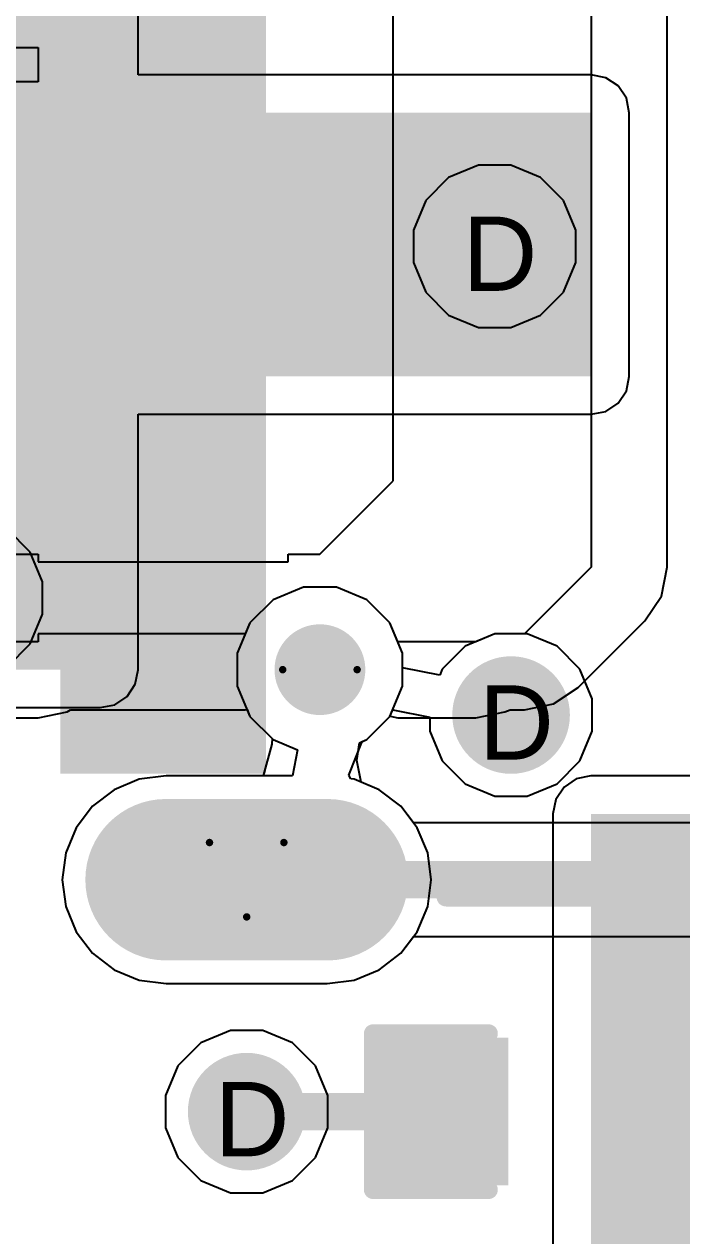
# Model space of a CAD drawing. Header units: inches. Extents: x 0 to 5032, y 0 to 5323.
# Drawn here: x 193.11 to 197.6, y 48.56 to 56.83 of the extents above; entities that cross this region are included whole.
import ezdxf

# ---------------------------------------------------------------- set-up
doc = ezdxf.new("R2010")
doc.units = ezdxf.units.IN
for name, color, linetype in [('Bottom Layer', 5, 'Continuous'), ('Bottom Solder', 6, 'Continuous'), ('Drill Drawing', 1, 'Continuous'), ('Layer 1', 16, 'Continuous'), ('Layer 2', 76, 'Continuous'), ('Multi-Layer', 9, 'Continuous'), ('Pad Holes', 156, 'Continuous'), ('Top Layer', 1, 'Continuous'), ('Top Overlay', 2, 'Continuous'), ('Top Paste', 8, 'Continuous'), ('Top Solder', 216, 'Continuous'), ('Via Holes', 16, 'Continuous')]:
    doc.layers.add(name, color=color, linetype=linetype)
doc.styles.add('Arial', font='', dxfattribs={"height": 0.2})
doc.styles.get('Arial').set_extended_font_data('Arial')

# ---------------------------------------------------------------- blocks, each defined once
blk = doc.blocks.new('C___0603_361')
at = {"layer": 'Top Layer'}
for points in [[(-0.381, 0.4445), (-0.381, -0.4445), (-1.143, -0.4445), (-1.143, 0.4445)], [(1.143, 0.4445), (1.143, -0.4445), (0.381, -0.4445), (0.381, 0.4445)]]:
    blk.add_hatch(color=1, dxfattribs=at).paths.add_polyline_path(points)
at = {"layer": 'Top Paste'}
for points in [[(-0.381, 0.4445), (-0.381, -0.4445), (-1.143, -0.4445), (-1.143, 0.4445)], [(1.143, 0.4445), (1.143, -0.4445), (0.381, -0.4445), (0.381, 0.4445)]]:
    blk.add_hatch(color=8, dxfattribs=at).paths.add_polyline_path(points)
at = {"layer": 'Top Solder'}
for points in [[(-0.321, 0.5045), (-0.321, -0.5045), (-1.203, -0.5045), (-1.203, 0.5045)], [(1.203, 0.5045), (1.203, -0.5045), (0.321, -0.5045), (0.321, 0.5045)]]:
    blk.add_hatch(color=216, dxfattribs=at).paths.add_polyline_path(points)
at = {"layer": 'Top Overlay'}
for points in [[(-1.2446, 0.5334, 0.127, 0.127, 0), (-0.4572, 0.5334, 0.127, 0.127, 0)], [(-1.2446, -0.5334, 0.127, 0.127, 0), (-1.2446, 0.5334, 0.127, 0.127, 0)], [(0.4572, 0.5334, 0.127, 0.127, 0), (1.2446, 0.5334, 0.127, 0.127, 0)], [(1.2446, -0.5334, 0.127, 0.127, 0), (1.2446, 0.5334, 0.127, 0.127, 0)], [(-1.2446, -0.5334, 0.127, 0.127, 0), (-0.4572, -0.5334, 0.127, 0.127, 0)], [(0.4572, -0.5334, 0.127, 0.127, 0), (1.2446, -0.5334, 0.127, 0.127, 0)]]:
    blk.add_lwpolyline(points, format="xyseb", dxfattribs=at)
for points in [[(-1.2764, 0.5334, 0.0635, 0.0635, 1), (-1.2128, 0.5334, 0.0635, 0.0635, 1)], [(-1.2764, 0.5334, 0.0635, 0.0635, 1), (-1.2128, 0.5334, 0.0635, 0.0635, 1)], [(-0.4889, 0.5334, 0.0635, 0.0635, 1), (-0.4254, 0.5334, 0.0635, 0.0635, 1)], [(0.4254, 0.5334, 0.0635, 0.0635, 1), (0.4889, 0.5334, 0.0635, 0.0635, 1)], [(1.2128, 0.5334, 0.0635, 0.0635, 1), (1.2764, 0.5334, 0.0635, 0.0635, 1)], [(1.2128, 0.5334, 0.0635, 0.0635, 1), (1.2764, 0.5334, 0.0635, 0.0635, 1)], [(-1.2764, -0.5334, 0.0635, 0.0635, 1), (-1.2128, -0.5334, 0.0635, 0.0635, 1)], [(-1.2764, -0.5334, 0.0635, 0.0635, 1), (-1.2128, -0.5334, 0.0635, 0.0635, 1)], [(-0.4889, -0.5334, 0.0635, 0.0635, 1), (-0.4254, -0.5334, 0.0635, 0.0635, 1)], [(0.4254, -0.5334, 0.0635, 0.0635, 1), (0.4889, -0.5334, 0.0635, 0.0635, 1)], [(1.2128, -0.5334, 0.0635, 0.0635, 1), (1.2764, -0.5334, 0.0635, 0.0635, 1)], [(1.2128, -0.5334, 0.0635, 0.0635, 1), (1.2764, -0.5334, 0.0635, 0.0635, 1)]]:
    blk.add_lwpolyline(points, format="xyseb", close=True, dxfattribs=at)
blk = doc.blocks.new('TYPE_C_31_M_12__436')
at = {"layer": 'Bottom Layer'}
h = blk.add_hatch(color=5, dxfattribs=at)
edge = h.paths.add_edge_path()
edge.add_arc((-4.325, 2.355), 0.45, 0, 180)
edge.add_line((-4.775, 2.355), (-4.775, 1.255))
edge.add_arc((-4.325, 1.255), 0.45, 180, 360)
edge.add_line((-3.875, 1.255), (-3.875, 2.355))
at = {"layer": 'Bottom Solder'}
h = blk.add_hatch(color=6, dxfattribs=at)
edge = h.paths.add_edge_path()
edge.add_arc((-4.325, 2.355), 0.5516, 0, 180)
edge.add_line((-4.8766, 2.355), (-4.8766, 1.255))
edge.add_arc((-4.325, 1.255), 0.5516, 180, 360)
edge.add_line((-3.7734, 1.255), (-3.7734, 2.355))
h = blk.add_hatch(color=6, dxfattribs=at)
edge = h.paths.add_edge_path()
edge.add_arc((-2.89, 1.305), 0.1016, 0, 360)
at = {"layer": 'Layer 1'}
h = blk.add_hatch(color=16, dxfattribs=at)
edge = h.paths.add_edge_path()
edge.add_arc((-4.325, 2.355), 0.45, 0, 180)
edge.add_line((-4.775, 2.355), (-4.775, 1.255))
edge.add_arc((-4.325, 1.255), 0.45, 180, 360)
edge.add_line((-3.875, 1.255), (-3.875, 2.355))
at = {"layer": 'Layer 2'}
h = blk.add_hatch(color=76, dxfattribs=at)
edge = h.paths.add_edge_path()
edge.add_arc((-4.325, 2.355), 0.45, 0, 180)
edge.add_line((-4.775, 2.355), (-4.775, 1.255))
edge.add_arc((-4.325, 1.255), 0.45, 180, 360)
edge.add_line((-3.875, 1.255), (-3.875, 2.355))
at = {"layer": 'Multi-Layer'}
h = blk.add_hatch(color=9, dxfattribs=at)
edge = h.paths.add_edge_path()
edge.add_arc((-4.325, 2.355), 0.45, 0, 180)
edge.add_line((-4.775, 2.355), (-4.775, 1.255))
edge.add_arc((-4.325, 1.255), 0.45, 180, 360)
edge.add_line((-3.875, 1.255), (-3.875, 2.355))
at = {"layer": 'Pad Holes'}
h = blk.add_hatch(color=7, dxfattribs=at)
edge = h.paths.add_edge_path()
edge.add_arc((-4.325, 1.255), 0.3, 180, 360)
edge.add_line((-4.025, 1.255), (-4.025, 2.355))
edge.add_arc((-4.325, 2.355), 0.3, 0, 180)
edge.add_line((-4.625, 2.355), (-4.625, 1.255))
h = blk.add_hatch(color=7, dxfattribs=at)
edge = h.paths.add_edge_path()
edge.add_arc((-2.89, 1.305), 0.31, 0, 360)
at = {"layer": 'Top Layer'}
for points in [[(-3.5, 2.975), (-2.9, 2.975), (-2.9, 1.775), (-3.5, 1.775)], [(-2.7, 2.975), (-2.1, 2.975), (-2.1, 1.775), (-2.7, 1.775)], [(-1.9, 2.975), (-1.6, 2.975), (-1.6, 1.775), (-1.9, 1.775)], [(-1.4, 2.975), (-1.1, 2.975), (-1.1, 1.775), (-1.4, 1.775)], [(-0.9, 2.975), (-0.6, 2.975), (-0.6, 1.775), (-0.9, 1.775)], [(-0.4, 2.975), (-0.1, 2.975), (-0.1, 1.775), (-0.4, 1.775)], [(0.4, 1.775), (0.1, 1.775), (0.1, 2.975), (0.4, 2.975)], [(0.9, 1.775), (0.6, 1.775), (0.6, 2.975), (0.9, 2.975)], [(1.4, 1.775), (1.1, 1.775), (1.1, 2.975), (1.4, 2.975)]]:
    blk.add_hatch(color=1, dxfattribs=at).paths.add_polyline_path(points)
h = blk.add_hatch(color=1, dxfattribs=at)
edge = h.paths.add_edge_path()
edge.add_arc((-4.325, 2.355), 0.45, 0, 180)
edge.add_line((-4.775, 2.355), (-4.775, 1.255))
edge.add_arc((-4.325, 1.255), 0.45, 180, 360)
edge.add_line((-3.875, 1.255), (-3.875, 2.355))
at = {"layer": 'Top Paste'}
for points in [[(-3.5, 2.975), (-2.9, 2.975), (-2.9, 1.775), (-3.5, 1.775)], [(-2.7, 2.975), (-2.1, 2.975), (-2.1, 1.775), (-2.7, 1.775)], [(-1.9, 2.975), (-1.6, 2.975), (-1.6, 1.775), (-1.9, 1.775)], [(-1.4, 2.975), (-1.1, 2.975), (-1.1, 1.775), (-1.4, 1.775)], [(-0.9, 2.975), (-0.6, 2.975), (-0.6, 1.775), (-0.9, 1.775)], [(-0.4, 2.975), (-0.1, 2.975), (-0.1, 1.775), (-0.4, 1.775)], [(0.4, 1.775), (0.1, 1.775), (0.1, 2.975), (0.4, 2.975)], [(0.9, 1.775), (0.6, 1.775), (0.6, 2.975), (0.9, 2.975)], [(1.4, 1.775), (1.1, 1.775), (1.1, 2.975), (1.4, 2.975)]]:
    blk.add_hatch(color=8, dxfattribs=at).paths.add_polyline_path(points)
at = {"layer": 'Top Solder'}
for points in [[(-3.6016, 3.0766), (-2.7984, 3.0766), (-2.7984, 1.6734), (-3.6016, 1.6734)], [(-2.8016, 3.0766), (-1.9984, 3.0766), (-1.9984, 1.6734), (-2.8016, 1.6734)], [(-2.0016, 3.0766), (-1.4984, 3.0766), (-1.4984, 1.6734), (-2.0016, 1.6734)], [(-1.5016, 3.0766), (-0.9984, 3.0766), (-0.9984, 1.6734), (-1.5016, 1.6734)], [(-1.0016, 3.0766), (-0.4984, 3.0766), (-0.4984, 1.6734), (-1.0016, 1.6734)], [(-0.5016, 3.0766), (0.0016, 3.0766), (0.0016, 1.6734), (-0.5016, 1.6734)], [(0.5016, 1.6734), (-0.0016, 1.6734), (-0.0016, 3.0766), (0.5016, 3.0766)], [(1.0016, 1.6734), (0.4984, 1.6734), (0.4984, 3.0766), (1.0016, 3.0766)], [(1.5016, 1.6734), (0.9984, 1.6734), (0.9984, 3.0766), (1.5016, 3.0766)], [(2.0016, 1.6734), (1.4984, 1.6734), (1.4984, 3.0766), (2.0016, 3.0766)]]:
    blk.add_hatch(color=216, dxfattribs=at).paths.add_polyline_path(points)
h = blk.add_hatch(color=216, dxfattribs=at)
edge = h.paths.add_edge_path()
edge.add_arc((-4.325, 2.355), 0.5516, 0, 180)
edge.add_line((-4.8766, 2.355), (-4.8766, 1.255))
edge.add_arc((-4.325, 1.255), 0.5516, 180, 360)
edge.add_line((-3.7734, 1.255), (-3.7734, 2.355))
h = blk.add_hatch(color=216, dxfattribs=at)
edge = h.paths.add_edge_path()
edge.add_arc((-2.89, 1.305), 0.1016, 0, 360)
at = {"layer": 'Top Overlay'}
blk.add_lwpolyline([(-4.4446, 0.4446, 0.127, 0.127, 0), (-4.4446, -1.181, 0.127, 0.127, 0)], format="xyseb", dxfattribs=at)
for points in [[(-4.4763, 0.4446, 0.0635, 0.0635, 1), (-4.4128, 0.4446, 0.0635, 0.0635, 1)], [(-4.4763, -1.181, 0.0635, 0.0635, 1), (-4.4128, -1.181, 0.0635, 0.0635, 1)]]:
    blk.add_lwpolyline(points, format="xyseb", close=True, dxfattribs=at)

msp = doc.modelspace()

# ---------------------------------------------------------------- hatches: boundary and pattern name
at = {"layer": 'Bottom Layer'}
for points in [[(193.6285, 52.4254), (193.6285, 58.2054), (192.3361, 58.2054), (192.3361, 52.4254)], [(196.9811, 54.429), (196.9811, 56.23), (192.3361, 56.23), (192.3361, 54.429)]]:
    msp.add_hatch(color=5, dxfattribs=at).paths.add_polyline_path(points)
h = msp.add_hatch(color=5, dxfattribs=at)
edge = h.paths.add_edge_path()
edge.add_arc((196.3207, 55.318), 0.3, 0, 360)
h = msp.add_hatch(color=5, dxfattribs=at)
edge = h.paths.add_edge_path()
edge.add_arc((196.4335, 52.1154), 0.3, 0, 360)
h = msp.add_hatch(color=5, dxfattribs=at)
edge = h.paths.add_edge_path()
edge.add_arc((194.6285, 49.4058), 0.3, 0, 360)
at = {"layer": 'Bottom Solder'}
h = msp.add_hatch(color=6, dxfattribs=at)
edge = h.paths.add_edge_path()
edge.add_arc((196.3207, 55.318), 0.4016, 0, 360)
h = msp.add_hatch(color=6, dxfattribs=at)
edge = h.paths.add_edge_path()
edge.add_arc((196.4335, 52.1154), 0.4016, 0, 360)
h = msp.add_hatch(color=6, dxfattribs=at)
edge = h.paths.add_edge_path()
edge.add_arc((194.6285, 49.4058), 0.4016, 0, 360)
at = {"layer": 'Layer 1'}
h = msp.add_hatch(color=16, dxfattribs=at)
edge = h.paths.add_edge_path()
edge.add_arc((196.3207, 55.318), 0.3, 0, 360)
h = msp.add_hatch(color=16, dxfattribs=at)
edge = h.paths.add_edge_path()
edge.add_arc((196.4335, 52.1154), 0.3, 0, 360)
h = msp.add_hatch(color=16, dxfattribs=at)
edge = h.paths.add_edge_path()
edge.add_arc((194.6285, 49.4058), 0.3, 0, 360)
at = {"layer": 'Layer 2'}
h = msp.add_hatch(color=76, dxfattribs=at)
edge = h.paths.add_edge_path()
edge.add_arc((196.3207, 55.318), 0.3, 0, 360)
h = msp.add_hatch(color=76, dxfattribs=at)
edge = h.paths.add_edge_path()
edge.add_arc((196.4335, 52.1154), 0.3, 0, 360)
h = msp.add_hatch(color=76, dxfattribs=at)
edge = h.paths.add_edge_path()
edge.add_arc((194.6285, 49.4058), 0.3, 0, 360)
at = {"layer": 'Top Layer'}
h = msp.add_hatch(color=1, dxfattribs=at)
edge = h.paths.add_edge_path()
edge.add_arc((196.3207, 55.318), 0.3, 0, 360)
for points in [[(194.6585, 52.6154), (194.6585, 53.2154), (192.3836, 53.2154), (192.3836, 52.6154)], [(196.978, 47.7675), (199.6585, 47.7675), (199.6585, 51.4404), (196.978, 51.4404)]]:
    msp.add_hatch(color=1, dxfattribs=at).paths.add_polyline_path(points)
h = msp.add_hatch(color=1, dxfattribs=at)
edge = h.paths.add_edge_path()
edge.add_arc((196.4335, 52.1154), 0.3, 0, 360)
h = msp.add_hatch(color=1, dxfattribs=at)
edge = h.paths.add_edge_path()
edge.add_arc((194.6285, 49.4058), 0.3, 0, 360)
at = {"layer": 'Top Solder'}
h = msp.add_hatch(color=216, dxfattribs=at)
edge = h.paths.add_edge_path()
edge.add_arc((196.3207, 55.318), 0.4016, 0, 360)
h = msp.add_hatch(color=216, dxfattribs=at)
edge = h.paths.add_edge_path()
edge.add_arc((196.4335, 52.1154), 0.4016, 0, 360)
h = msp.add_hatch(color=216, dxfattribs=at)
edge = h.paths.add_edge_path()
edge.add_arc((194.6285, 49.4058), 0.4016, 0, 360)
at = {"layer": 'Via Holes'}
h = msp.add_hatch(color=7, dxfattribs=at)
edge = h.paths.add_edge_path()
edge.add_arc((196.3207, 55.318), 0.15, 0, 360)
h = msp.add_hatch(color=7, dxfattribs=at)
edge = h.paths.add_edge_path()
edge.add_arc((196.4335, 52.1154), 0.15, 0, 360)
h = msp.add_hatch(color=7, dxfattribs=at)
edge = h.paths.add_edge_path()
edge.add_arc((194.6285, 49.4058), 0.15, 0, 360)

# ---------------------------------------------------------------- linework, layer by layer
at = {"layer": 'Bottom Layer'}
for p, q in [((193.8875, 56.489), (193.8875, 58.2054)), ((196.9811, 56.489), (193.8875, 56.489)), ((197.0802, 56.4693), (196.9811, 56.489)), ((197.1642, 56.4131), (197.0802, 56.4693)), ((197.2204, 56.3291), (197.1642, 56.4131)), ((197.2401, 56.23), (197.2204, 56.3291)), ((197.2401, 54.429), (197.2401, 56.23)), ((197.2204, 54.3299), (197.2401, 54.429)), ((197.1642, 54.2459), (197.2204, 54.3299)), ((197.0802, 54.1897), (197.1642, 54.2459)), ((193.8875, 52.4254), (193.8875, 54.17)), ((193.8875, 54.17), (196.9811, 54.17)), ((196.9811, 54.17), (197.0802, 54.1897)), ((195.0163, 52.9894), (194.809, 52.9035)), ((195.2407, 52.9894), (195.0163, 52.9894)), ((195.448, 52.9035), (195.2407, 52.9894)), ((194.809, 52.9035), (194.6504, 52.7449)), ((195.6066, 52.7449), (195.448, 52.9035)), ((194.6504, 52.7449), (194.5645, 52.5376)), ((195.6925, 52.5376), (195.6066, 52.7449)), ((194.5645, 52.5376), (194.5645, 52.3132)), ((195.6925, 52.3132), (195.6925, 52.5376)), ((193.8678, 52.3263), (193.8875, 52.4254)), ((193.8116, 52.2423), (193.8678, 52.3263)), ((194.5645, 52.3132), (194.6504, 52.1059)), ((195.6066, 52.1059), (195.6925, 52.3132)), ((193.7276, 52.1861), (193.8116, 52.2423)), ((192.3361, 52.1664), (193.6285, 52.1664)), ((193.6285, 52.1664), (193.7276, 52.1861)), ((194.6504, 52.1059), (194.809, 51.9473)), ((195.448, 51.9473), (195.6066, 52.1059)), ((194.809, 51.9473), (194.9756, 51.8783)), ((195.3268, 51.7049), (195.4174, 51.9346)), ((195.4174, 51.9346), (195.448, 51.9473)), ((194.9756, 51.8783), (194.9402, 51.7005)), ((193.8947, 51.6763), (193.7235, 51.6053)), ((194.0785, 51.7005), (193.8947, 51.6763)), ((194.9402, 51.7005), (194.0785, 51.7005)), ((195.3384, 51.6794), (195.3268, 51.7049)), ((195.3623, 51.6763), (195.3384, 51.6794)), ((195.5335, 51.6053), (195.3623, 51.6763)), ((193.7235, 51.6053), (193.5764, 51.4925)), ((195.6806, 51.4925), (195.5335, 51.6053)), ((193.5764, 51.4925), (193.4636, 51.3454)), ((195.7678, 51.3789), (195.6806, 51.4925)), ((193.4636, 51.3454), (193.3926, 51.1742)), ((197.8192, 51.3789), (195.7678, 51.3789)), ((193.3926, 51.1742), (193.3684, 50.9904)), ((193.3684, 50.9904), (193.3926, 50.8066)), ((193.3926, 50.8066), (193.4636, 50.6354)), ((193.4636, 50.6354), (193.5764, 50.4883)), ((195.6806, 50.4883), (195.7678, 50.6019)), ((195.7678, 50.6019), (197.8192, 50.6019)), ((193.5764, 50.4883), (193.7235, 50.3755)), ((195.5335, 50.3755), (195.6806, 50.4883)), ((193.7235, 50.3755), (193.8947, 50.3045)), ((195.3623, 50.3045), (195.5335, 50.3755)), ((193.8947, 50.3045), (194.0785, 50.2803)), ((194.0785, 50.2803), (195.1785, 50.2803)), ((195.1785, 50.2803), (195.3623, 50.3045))]:
    msp.add_line(p, q, dxfattribs=at)
msp.add_lwpolyline([(194.6285, 50.9904, 0.254, 0.254, 0), (198.8085, 50.9904, 0.254, 0.254, 0)], format="xyseb", dxfattribs=at)
msp.add_lwpolyline([(194.565, 50.9904, 0.127, 0.127, 1), (194.692, 50.9904, 0.127, 0.127, 1)], format="xyseb", close=True, dxfattribs=at)
at = {"layer": 'Drill Drawing'}
for points in [[(195.3825, 52.4254, 0.0508, 0.0508, 1), (194.8745, 52.4254, 0.0508, 0.0508, 1)], [(194.8618, 52.4254, 0.0254, 0.0254, 1), (194.8872, 52.4254, 0.0254, 0.0254, 1)], [(195.3698, 52.4254, 0.0254, 0.0254, 1), (195.3952, 52.4254, 0.0254, 0.0254, 1)], [(194.3618, 51.2444, 0.0254, 0.0254, 1), (194.3872, 51.2444, 0.0254, 0.0254, 1)], [(194.3618, 51.2444, 0.0254, 0.0254, 1), (194.3872, 51.2444, 0.0254, 0.0254, 1)], [(194.8698, 51.2444, 0.0254, 0.0254, 1), (194.8952, 51.2444, 0.0254, 0.0254, 1)], [(194.8698, 51.2444, 0.0254, 0.0254, 1), (194.8952, 51.2444, 0.0254, 0.0254, 1)], [(194.6158, 50.7364, 0.0254, 0.0254, 1), (194.6412, 50.7364, 0.0254, 0.0254, 1)], [(194.6158, 50.7364, 0.0254, 0.0254, 1), (194.6412, 50.7364, 0.0254, 0.0254, 1)]]:
    msp.add_lwpolyline(points, format="xyseb", close=True, dxfattribs=at)
for points in [[(194.3745, 51.2444, 0.0508, 0.0508, 0), (194.8825, 51.2444, 0.0508, 0.0508, 0)], [(194.3745, 51.2444, 0.0508, 0.0508, 0), (194.6285, 50.7364, 0.0508, 0.0508, 0)], [(194.6285, 50.7364, 0.0508, 0.0508, 0), (194.8825, 51.2444, 0.0508, 0.0508, 0)]]:
    msp.add_lwpolyline(points, format="xyseb", dxfattribs=at)
at = {"layer": 'Layer 1'}
for p, q in [((196.2105, 55.872), (196.0069, 55.7877)), ((196.4309, 55.872), (196.2105, 55.872)), ((196.6345, 55.7877), (196.4309, 55.872)), ((196.0069, 55.7877), (195.851, 55.6318)), ((196.7904, 55.6318), (196.6345, 55.7877)), ((195.851, 55.6318), (195.7667, 55.4282)), ((196.8747, 55.4282), (196.7904, 55.6318)), ((195.7667, 55.4282), (195.7667, 55.2078)), ((196.8747, 55.2078), (196.8747, 55.4282)), ((195.7667, 55.2078), (195.851, 55.0042)), ((196.7904, 55.0042), (196.8747, 55.2078)), ((195.851, 55.0042), (196.0069, 54.8483)), ((196.6345, 54.8483), (196.7904, 55.0042)), ((196.0069, 54.8483), (196.2105, 54.764)), ((196.4309, 54.764), (196.6345, 54.8483)), ((196.2105, 54.764), (196.4309, 54.764)), ((193.1503, 53.2292), (192.9945, 53.3851)), ((193.2346, 53.0256), (193.1503, 53.2292)), ((193.2346, 52.8052), (193.2346, 53.0256)), ((195.0163, 52.9894), (194.809, 52.9035)), ((195.2407, 52.9894), (195.0163, 52.9894)), ((195.448, 52.9035), (195.2407, 52.9894)), ((194.809, 52.9035), (194.6504, 52.7449)), ((195.6066, 52.7449), (195.448, 52.9035)), ((193.1503, 52.6016), (193.2346, 52.8052)), ((194.6504, 52.7449), (194.5645, 52.5376)), ((195.6925, 52.5376), (195.6066, 52.7449)), ((196.3233, 52.6694), (196.1197, 52.5851)), ((196.5437, 52.6694), (196.3233, 52.6694)), ((196.7473, 52.5851), (196.5437, 52.6694)), ((192.9945, 52.4457), (193.1503, 52.6016)), ((196.1197, 52.5851), (195.9638, 52.4292)), ((196.9032, 52.4292), (196.7473, 52.5851)), ((194.5645, 52.5376), (194.5645, 52.3132)), ((195.6925, 52.4379), (195.6925, 52.5376)), ((195.9465, 52.3874), (195.6925, 52.4379)), ((195.9638, 52.4292), (195.9465, 52.3874)), ((196.9875, 52.2256), (196.9032, 52.4292)), ((194.5645, 52.3132), (194.6504, 52.1059)), ((195.6066, 52.1059), (195.6255, 52.1515)), ((195.6255, 52.1515), (195.8795, 52.1009)), ((196.9875, 52.0052), (196.9875, 52.2256)), ((194.6504, 52.1059), (194.8018, 51.9545)), ((195.448, 51.9473), (195.6066, 52.1059)), ((195.8795, 52.1009), (195.8795, 52.0052)), ((195.8795, 52.0052), (195.9638, 51.8016)), ((196.9032, 51.8016), (196.9875, 52.0052)), ((194.8002, 51.9154), (194.7411, 51.7005)), ((194.8018, 51.9545), (194.8002, 51.9154)), ((195.3808, 51.8058), (195.3981, 51.9266)), ((195.3981, 51.9266), (195.448, 51.9473)), ((195.4099, 51.6566), (195.3808, 51.8058)), ((195.9638, 51.8016), (196.1197, 51.6457)), ((196.7473, 51.6457), (196.9032, 51.8016)), ((193.8947, 51.6763), (193.7235, 51.6053)), ((194.0785, 51.7005), (193.8947, 51.6763)), ((194.7411, 51.7005), (194.0785, 51.7005)), ((195.5335, 51.6053), (195.4099, 51.6566)), ((193.7235, 51.6053), (193.5764, 51.4925)), ((195.6806, 51.4925), (195.5335, 51.6053)), ((196.1197, 51.6457), (196.3233, 51.5614)), ((196.5437, 51.5614), (196.7473, 51.6457)), ((193.5764, 51.4925), (193.4636, 51.3454)), ((195.7934, 51.3454), (195.6806, 51.4925)), ((196.3233, 51.5614), (196.5437, 51.5614)), ((193.4636, 51.3454), (193.3926, 51.1742)), ((195.8644, 51.1742), (195.7934, 51.3454)), ((193.3926, 51.1742), (193.3684, 50.9904)), ((195.8886, 50.9904), (195.8644, 51.1742)), ((193.3684, 50.9904), (193.3926, 50.8066)), ((195.8644, 50.8066), (195.8886, 50.9904)), ((193.3926, 50.8066), (193.4636, 50.6354)), ((195.7934, 50.6354), (195.8644, 50.8066)), ((193.4636, 50.6354), (193.5764, 50.4883)), ((195.6806, 50.4883), (195.7934, 50.6354)), ((193.5764, 50.4883), (193.7235, 50.3755)), ((195.5335, 50.3755), (195.6806, 50.4883)), ((193.7235, 50.3755), (193.8947, 50.3045)), ((195.3623, 50.3045), (195.5335, 50.3755)), ((193.8947, 50.3045), (194.0785, 50.2803)), ((194.0785, 50.2803), (195.1785, 50.2803)), ((195.1785, 50.2803), (195.3623, 50.3045)), ((194.5183, 49.9598), (194.3147, 49.8755)), ((194.7387, 49.9598), (194.5183, 49.9598)), ((194.9423, 49.8755), (194.7387, 49.9598)), ((194.3147, 49.8755), (194.1588, 49.7196)), ((195.0982, 49.7196), (194.9423, 49.8755)), ((194.1588, 49.7196), (194.0745, 49.516)), ((195.1825, 49.516), (195.0982, 49.7196)), ((194.0745, 49.516), (194.0745, 49.2956)), ((195.1825, 49.2956), (195.1825, 49.516)), ((194.0745, 49.2956), (194.1588, 49.092)), ((195.0982, 49.092), (195.1825, 49.2956)), ((194.1588, 49.092), (194.3147, 48.9362)), ((194.9423, 48.9362), (195.0982, 49.092)), ((194.3147, 48.9362), (194.5183, 48.8518)), ((194.7387, 48.8518), (194.9423, 48.9362)), ((194.5183, 48.8518), (194.7387, 48.8518))]:
    msp.add_line(p, q, dxfattribs=at)
at = {"layer": 'Layer 2'}
for p, q in [((196.2105, 55.872), (196.0069, 55.7877)), ((196.4309, 55.872), (196.2105, 55.872)), ((196.6345, 55.7877), (196.4309, 55.872)), ((196.0069, 55.7877), (195.851, 55.6318)), ((196.7904, 55.6318), (196.6345, 55.7877)), ((195.851, 55.6318), (195.7667, 55.4282)), ((196.8747, 55.4282), (196.7904, 55.6318)), ((195.7667, 55.4282), (195.7667, 55.2078)), ((196.8747, 55.2078), (196.8747, 55.4282)), ((195.7667, 55.2078), (195.851, 55.0042)), ((196.7904, 55.0042), (196.8747, 55.2078)), ((195.851, 55.0042), (196.0069, 54.8483)), ((196.6345, 54.8483), (196.7904, 55.0042)), ((196.0069, 54.8483), (196.2105, 54.764)), ((196.4309, 54.764), (196.6345, 54.8483)), ((196.2105, 54.764), (196.4309, 54.764)), ((193.1503, 53.2292), (192.9945, 53.3851)), ((193.2346, 53.0256), (193.1503, 53.2292)), ((193.2346, 52.8052), (193.2346, 53.0256)), ((195.0163, 52.9894), (194.809, 52.9035)), ((195.2407, 52.9894), (195.0163, 52.9894)), ((195.448, 52.9035), (195.2407, 52.9894)), ((194.809, 52.9035), (194.6504, 52.7449)), ((195.6066, 52.7449), (195.448, 52.9035)), ((193.1503, 52.6016), (193.2346, 52.8052)), ((194.6504, 52.7449), (194.5645, 52.5376)), ((195.6925, 52.5376), (195.6066, 52.7449)), ((196.3233, 52.6694), (196.1197, 52.5851)), ((196.5437, 52.6694), (196.3233, 52.6694)), ((196.7473, 52.5851), (196.5437, 52.6694)), ((192.9945, 52.4457), (193.1503, 52.6016)), ((196.1197, 52.5851), (195.9638, 52.4292)), ((196.9032, 52.4292), (196.7473, 52.5851)), ((194.5645, 52.5376), (194.5645, 52.3132)), ((195.6925, 52.4379), (195.6925, 52.5376)), ((195.9465, 52.3874), (195.6925, 52.4379)), ((195.9638, 52.4292), (195.9465, 52.3874)), ((196.9875, 52.2256), (196.9032, 52.4292)), ((194.5645, 52.3132), (194.6504, 52.1059)), ((195.6066, 52.1059), (195.6255, 52.1515)), ((195.6255, 52.1515), (195.8795, 52.1009)), ((196.9875, 52.0052), (196.9875, 52.2256)), ((194.6504, 52.1059), (194.8018, 51.9545)), ((195.448, 51.9473), (195.6066, 52.1059)), ((195.8795, 52.1009), (195.8795, 52.0052)), ((195.8795, 52.0052), (195.9638, 51.8016)), ((196.9032, 51.8016), (196.9875, 52.0052)), ((194.8002, 51.9154), (194.7411, 51.7005)), ((194.8018, 51.9545), (194.8002, 51.9154)), ((195.3808, 51.8058), (195.3981, 51.9266)), ((195.3981, 51.9266), (195.448, 51.9473)), ((195.4099, 51.6566), (195.3808, 51.8058)), ((195.9638, 51.8016), (196.1197, 51.6457)), ((196.7473, 51.6457), (196.9032, 51.8016)), ((193.8947, 51.6763), (193.7235, 51.6053)), ((194.0785, 51.7005), (193.8947, 51.6763)), ((194.7411, 51.7005), (194.0785, 51.7005)), ((195.5335, 51.6053), (195.4099, 51.6566)), ((193.7235, 51.6053), (193.5764, 51.4925)), ((195.6806, 51.4925), (195.5335, 51.6053)), ((196.1197, 51.6457), (196.3233, 51.5614)), ((196.5437, 51.5614), (196.7473, 51.6457)), ((193.5764, 51.4925), (193.4636, 51.3454)), ((195.7934, 51.3454), (195.6806, 51.4925)), ((196.3233, 51.5614), (196.5437, 51.5614)), ((193.4636, 51.3454), (193.3926, 51.1742)), ((195.8644, 51.1742), (195.7934, 51.3454)), ((193.3926, 51.1742), (193.3684, 50.9904)), ((195.8886, 50.9904), (195.8644, 51.1742)), ((193.3684, 50.9904), (193.3926, 50.8066)), ((195.8644, 50.8066), (195.8886, 50.9904)), ((193.3926, 50.8066), (193.4636, 50.6354)), ((195.7934, 50.6354), (195.8644, 50.8066)), ((193.4636, 50.6354), (193.5764, 50.4883)), ((195.6806, 50.4883), (195.7934, 50.6354)), ((193.5764, 50.4883), (193.7235, 50.3755)), ((195.5335, 50.3755), (195.6806, 50.4883)), ((193.7235, 50.3755), (193.8947, 50.3045)), ((195.3623, 50.3045), (195.5335, 50.3755)), ((193.8947, 50.3045), (194.0785, 50.2803)), ((194.0785, 50.2803), (195.1785, 50.2803)), ((195.1785, 50.2803), (195.3623, 50.3045)), ((194.5183, 49.9598), (194.3147, 49.8755)), ((194.7387, 49.9598), (194.5183, 49.9598)), ((194.9423, 49.8755), (194.7387, 49.9598)), ((194.3147, 49.8755), (194.1588, 49.7196)), ((195.0982, 49.7196), (194.9423, 49.8755)), ((194.1588, 49.7196), (194.0745, 49.516)), ((195.1825, 49.516), (195.0982, 49.7196)), ((194.0745, 49.516), (194.0745, 49.2956)), ((195.1825, 49.2956), (195.1825, 49.516)), ((194.0745, 49.2956), (194.1588, 49.092)), ((195.0982, 49.092), (195.1825, 49.2956)), ((194.1588, 49.092), (194.3147, 48.9362)), ((194.9423, 48.9362), (195.0982, 49.092)), ((194.3147, 48.9362), (194.5183, 48.8518)), ((194.7387, 48.8518), (194.9423, 48.9362)), ((194.5183, 48.8518), (194.7387, 48.8518))]:
    msp.add_line(p, q, dxfattribs=at)
at = {"layer": 'Top Layer'}
for p, q in [((196.9811, 57.477), (196.9811, 53.1254)), ((197.4991, 53.1254), (197.4991, 57.477)), ((195.6285, 53.7154), (195.6285, 57.0836)), ((190.363, 56.6769), (193.2045, 56.6769)), ((193.2045, 56.6769), (193.2045, 56.4409)), ((193.2045, 56.4409), (192.7349, 56.4409)), ((195.1285, 53.2154), (195.6285, 53.7154)), ((192.386, 53.2154), (193.2045, 53.2154)), ((193.2045, 53.2154), (193.2045, 53.1614)), ((193.2045, 53.1614), (194.9125, 53.1614)), ((194.9125, 53.1614), (194.9125, 53.2154)), ((194.9125, 53.2154), (195.1285, 53.2154)), ((196.9811, 53.1254), (196.5251, 52.6694)), ((197.4596, 52.9272), (197.4991, 53.1254)), ((195.0163, 52.9894), (194.809, 52.9035)), ((195.2407, 52.9894), (195.0163, 52.9894)), ((195.448, 52.9035), (195.2407, 52.9894)), ((194.809, 52.9035), (194.6504, 52.7449)), ((195.6066, 52.7449), (195.448, 52.9035)), ((197.3473, 52.7592), (197.4596, 52.9272)), ((194.6504, 52.7449), (194.6191, 52.6694)), ((195.6603, 52.6154), (195.6066, 52.7449)), ((196.8913, 52.3031), (197.3473, 52.7592)), ((194.6191, 52.6694), (193.2045, 52.6694)), ((193.2045, 52.6694), (193.2045, 52.6154)), ((196.3233, 52.6694), (196.1929, 52.6154)), ((196.5251, 52.6694), (196.3233, 52.6694)), ((193.2045, 52.6154), (192.5098, 52.6154)), ((196.1929, 52.6154), (195.6603, 52.6154)), ((196.7233, 52.1909), (196.8913, 52.3031)), ((193.4027, 52.1369), (193.4245, 52.1514)), ((193.4245, 52.1514), (194.6191, 52.1514)), ((194.6191, 52.1514), (194.6306, 52.1537)), ((194.6306, 52.1537), (194.6504, 52.1059)), ((196.3912, 52.1369), (196.4263, 52.1514)), ((196.4263, 52.1514), (196.5251, 52.1514)), ((196.5251, 52.1514), (196.7233, 52.1909)), ((192.5098, 52.0974), (193.2045, 52.0974)), ((193.2045, 52.0974), (193.4027, 52.1369)), ((194.6504, 52.1059), (194.809, 51.9473)), ((195.448, 51.9473), (195.6066, 52.1059)), ((195.6066, 52.1059), (195.6075, 52.1079)), ((195.6075, 52.1079), (195.6603, 52.0974)), ((195.6603, 52.0974), (196.1929, 52.0974)), ((196.1929, 52.0974), (196.3912, 52.1369)), ((194.809, 51.9473), (194.9756, 51.8783)), ((195.3268, 51.7049), (195.4174, 51.9346)), ((195.4174, 51.9346), (195.448, 51.9473)), ((194.9756, 51.8783), (194.9402, 51.7005)), ((193.8947, 51.6763), (193.7235, 51.6053)), ((194.0785, 51.7005), (193.8947, 51.6763)), ((194.9402, 51.7005), (194.0785, 51.7005)), ((195.3384, 51.6794), (195.3268, 51.7049)), ((195.3623, 51.6763), (195.3384, 51.6794)), ((195.5335, 51.6053), (195.3623, 51.6763)), ((196.8789, 51.6797), (196.7949, 51.6235)), ((196.978, 51.6994), (196.8789, 51.6797)), ((198.4002, 51.6994), (196.978, 51.6994)), ((193.7235, 51.6053), (193.5764, 51.4925)), ((195.6806, 51.4925), (195.5335, 51.6053)), ((196.7949, 51.6235), (196.7387, 51.5395)), ((193.5764, 51.4925), (193.4636, 51.3454)), ((195.7934, 51.3454), (195.6806, 51.4925)), ((196.7387, 51.5395), (196.719, 51.4404)), ((196.719, 51.4404), (196.719, 47.7675)), ((193.4636, 51.3454), (193.3926, 51.1742)), ((195.8644, 51.1742), (195.7934, 51.3454)), ((193.3926, 51.1742), (193.3684, 50.9904)), ((195.8886, 50.9904), (195.8644, 51.1742)), ((193.3684, 50.9904), (193.3926, 50.8066)), ((195.8644, 50.8066), (195.8886, 50.9904)), ((193.3926, 50.8066), (193.4636, 50.6354)), ((195.7934, 50.6354), (195.8644, 50.8066)), ((193.4636, 50.6354), (193.5764, 50.4883)), ((195.6806, 50.4883), (195.7934, 50.6354)), ((193.5764, 50.4883), (193.7235, 50.3755)), ((195.5335, 50.3755), (195.6806, 50.4883)), ((193.7235, 50.3755), (193.8947, 50.3045)), ((195.3623, 50.3045), (195.5335, 50.3755)), ((193.8947, 50.3045), (194.0785, 50.2803)), ((194.0785, 50.2803), (195.1785, 50.2803)), ((195.1785, 50.2803), (195.3623, 50.3045))]:
    msp.add_line(p, q, dxfattribs=at)
for points in [[(192.7349, 56.0654, 0.2286, 0.2286, 0), (194.0585, 56.0654, 0.2286, 0.2286, 0)], [(194.0585, 55.5654, 0.2286, 0.2286, 0), (194.0763, 55.5476, 0.2286, 0.2286, 0)], [(194.0763, 55.5476, 0.2286, 0.2286, 0), (194.8184, 55.5476, 0.2286, 0.2286, 0)], [(194.8184, 55.5476, 0.2286, 0.2286, 0), (194.9959, 55.3701, 0.2286, 0.2286, 0)], [(194.9959, 54.796, 0.2286, 0.2286, 0), (194.9959, 55.3701, 0.2286, 0.2286, 0)], [(193.2514, 54.9932, 0.2286, 0.2286, 0), (193.2879, 55.0297, 0.2286, 0.2286, 0)], [(193.2879, 55.0297, 0.2286, 0.2286, 0), (194.0228, 55.0297, 0.2286, 0.2286, 0)], [(194.0228, 55.0297, 0.2286, 0.2286, 0), (194.0585, 55.0654, 0.2286, 0.2286, 0)], [(192.4796, 54.9932, 0.2286, 0.2286, 0), (193.2514, 54.9932, 0.2286, 0.2286, 0)], [(194.801, 54.6011, 0.2286, 0.2286, 0), (194.9959, 54.796, 0.2286, 0.2286, 0)], [(191.8077, 54.6376, 0.2286, 0.2286, 0), (193.2514, 54.6376, 0.2286, 0.2286, 0)], [(193.2514, 54.6376, 0.2286, 0.2286, 0), (193.2879, 54.6011, 0.2286, 0.2286, 0)], [(193.2879, 54.6011, 0.2286, 0.2286, 0), (194.801, 54.6011, 0.2286, 0.2286, 0)], [(192.4074, 54.0654, 0.2032, 0.2032, 0), (194.0585, 54.0654, 0.2032, 0.2032, 0)], [(194.6285, 49.4058, 0.254, 0.254, 0), (195.9747, 49.4058, 0.254, 0.254, 0)]]:
    msp.add_lwpolyline(points, format="xyseb", dxfattribs=at)
for points in [[(194.0014, 56.0654, 0.1143, 0.1143, 1), (194.1157, 56.0654, 0.1143, 0.1143, 1)], [(194.0014, 55.5654, 0.1143, 0.1143, 1), (194.1157, 55.5654, 0.1143, 0.1143, 1)], [(194.0192, 55.5476, 0.1143, 0.1143, 1), (194.1335, 55.5476, 0.1143, 0.1143, 1)], [(194.0192, 55.5476, 0.1143, 0.1143, 1), (194.1335, 55.5476, 0.1143, 0.1143, 1)], [(194.7613, 55.5476, 0.1143, 0.1143, 1), (194.8756, 55.5476, 0.1143, 0.1143, 1)], [(194.7613, 55.5476, 0.1143, 0.1143, 1), (194.8756, 55.5476, 0.1143, 0.1143, 1)], [(194.9387, 55.3701, 0.1143, 0.1143, 1), (195.053, 55.3701, 0.1143, 0.1143, 1)], [(194.9387, 55.3701, 0.1143, 0.1143, 1), (195.053, 55.3701, 0.1143, 0.1143, 1)], [(193.2307, 55.0297, 0.1143, 0.1143, 1), (193.345, 55.0297, 0.1143, 0.1143, 1)], [(193.2307, 55.0297, 0.1143, 0.1143, 1), (193.345, 55.0297, 0.1143, 0.1143, 1)], [(193.9657, 55.0297, 0.1143, 0.1143, 1), (194.08, 55.0297, 0.1143, 0.1143, 1)], [(193.9657, 55.0297, 0.1143, 0.1143, 1), (194.08, 55.0297, 0.1143, 0.1143, 1)], [(194.0014, 55.0654, 0.1143, 0.1143, 1), (194.1157, 55.0654, 0.1143, 0.1143, 1)], [(193.1942, 54.9932, 0.1143, 0.1143, 1), (193.3085, 54.9932, 0.1143, 0.1143, 1)], [(193.1942, 54.9932, 0.1143, 0.1143, 1), (193.3085, 54.9932, 0.1143, 0.1143, 1)], [(194.9387, 54.796, 0.1143, 0.1143, 1), (195.053, 54.796, 0.1143, 0.1143, 1)], [(194.9387, 54.796, 0.1143, 0.1143, 1), (195.053, 54.796, 0.1143, 0.1143, 1)], [(193.1942, 54.6376, 0.1143, 0.1143, 1), (193.3085, 54.6376, 0.1143, 0.1143, 1)], [(193.1942, 54.6376, 0.1143, 0.1143, 1), (193.3085, 54.6376, 0.1143, 0.1143, 1)], [(193.2307, 54.6011, 0.1143, 0.1143, 1), (193.345, 54.6011, 0.1143, 0.1143, 1)], [(193.2307, 54.6011, 0.1143, 0.1143, 1), (193.345, 54.6011, 0.1143, 0.1143, 1)], [(194.7438, 54.6011, 0.1143, 0.1143, 1), (194.8581, 54.6011, 0.1143, 0.1143, 1)], [(194.7438, 54.6011, 0.1143, 0.1143, 1), (194.8581, 54.6011, 0.1143, 0.1143, 1)], [(194.0077, 54.0654, 0.1016, 0.1016, 1), (194.1093, 54.0654, 0.1016, 0.1016, 1)], [(194.565, 49.4058, 0.127, 0.127, 1), (194.692, 49.4058, 0.127, 0.127, 1)], [(195.9112, 49.4058, 0.127, 0.127, 1), (196.0382, 49.4058, 0.127, 0.127, 1)]]:
    msp.add_lwpolyline(points, format="xyseb", close=True, dxfattribs=at)

# ---------------------------------------------------------------- block references
at = {"rotation": 90}
msp.add_blockref('TYPE_C_31_M_12__436', (196.4335, 55.3154), dxfattribs=at)
msp.add_blockref('C___0603_361', (196.7367, 49.4058))

# ---------------------------------------------------------------- texts
at = {"layer": 'Drill Drawing', "style": 'Arial'}
for p in [(196.1006, 55.0133), (196.2134, 51.8107), (194.4084, 49.1011)]:
    msp.add_text('D', height=0.508, dxfattribs=at).set_placement(p)

doc.saveas('drawing.dxf')
